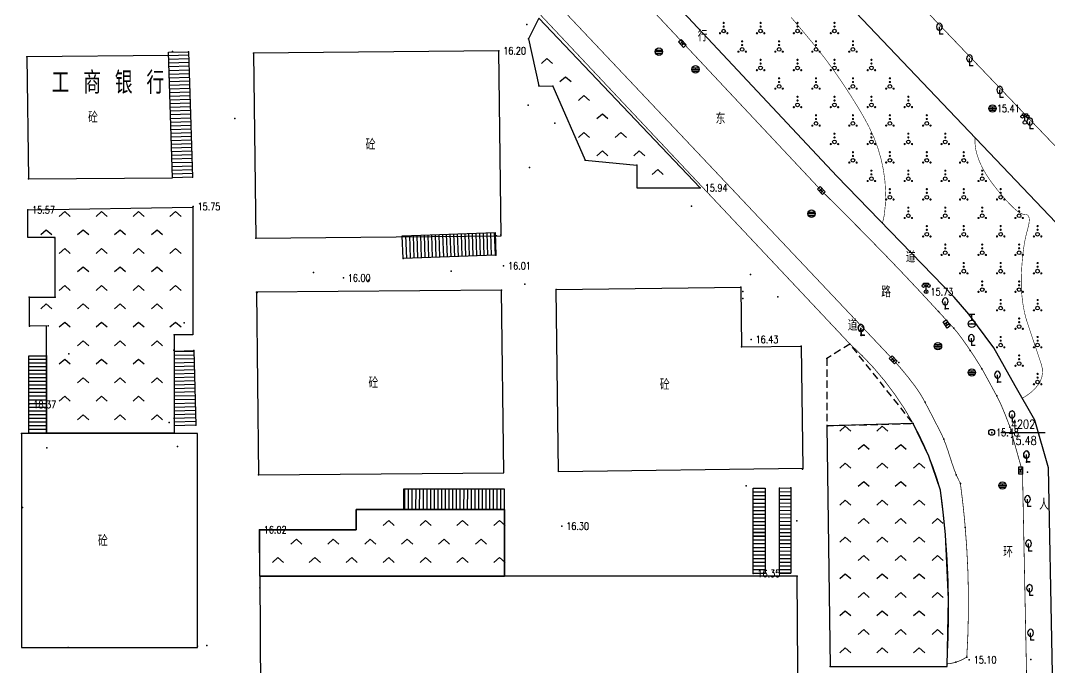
# Model space of a CAD drawing. Extents: x 940 to 2162, y 608 to 1562.
# Drawn here: x 1890.6 to 2029.9, y 1061.8 to 1149.4 of the extents above; entities that cross this region are included whole.
import ezdxf
from ezdxf.enums import TextEntityAlignment as Align

# ---------------------------------------------------------------- set-up
doc = ezdxf.new("R2010")
doc.units = 0
doc.header["$LTSCALE"] = 0.5
doc.header["$PDSIZE"] = 0.2
doc.linetypes.add('X5', pattern=[3, 2, -1])
doc.layers.get('0').update_dxf_attribs({"linetype": 'CONTINUOUS'})
doc.layers.add('ASSIST', color=7, linetype='CONTINUOUS', plot=False)
for name, color, linetype in [('COMPONENT', 4, 'CONTINUOUS'), ('DGX', 2, 'CONTINUOUS'), ('DLDW', 11, 'CONTINUOUS'), ('DLSS', 4, 'CONTINUOUS'), ('GCD', 1, 'CONTINUOUS'), ('GXYZ', 2, 'CONTINUOUS'), ('JMD', 6, 'CONTINUOUS'), ('KZD', 1, 'CONTINUOUS'), ('ZBTZ', 3, 'CONTINUOUS'), ('ZDH', 1, 'CONTINUOUS')]:
    doc.layers.add(name, color=color, linetype=linetype)
doc.styles.add('HZ', font='rs.shx', dxfattribs={"width": 0.8, "bigfont": 'hztxt.shx'})
doc.linetypes.add('1161', pattern='A,0,[149,AAA.SHX,S=0.15,R=0,X=0,Y=0],-1.6', length=1.6)

# ---------------------------------------------------------------- blocks, each defined once
blk = doc.blocks.new('gcbj0103')
for p, q in [((-1, 0), (1, 0)), ((-0.9009279699931145, 0.4339686542644392), (0.9009279699931145, 0.4339686542644392)), ((-0.8840719287007586, -0.4673508584386283), (0.8840719287007586, -0.4673508584386283))]:
    blk.add_line(p, q)
blk.add_circle((0, 0), 1)
blk = doc.blocks.new('gc041')
for p, q in [((-1, 0.5), (1, 0.5)), ((-1, -0.5), (-1, 0.5)), ((-0.3300000000000001, 0.5), (-0.3300000000000001, -0.5)), ((0.3300000000000001, 0.5), (0.3300000000000001, -0.5)), ((1, 0.5), (1, -0.5)), ((1, -0.5), (-1, -0.5))]:
    blk.add_line(p, q)
blk = doc.blocks.new('gc143')
for p, q in [((2.498001805406602e-16, 1), (9.593355060531668e-17, 2)), ((2.498001805406602e-16, 1), (2.498001805406602e-16, 0)), ((1, 0), (0, 0))]:
    blk.add_line(p, q)
for centre, start, end in [((0.2249999999999998, 2), 102.6803834918198, 257.3196165081802), ((-0.2249999999999998, 2), 282.6803834918198, 77.31961650818025)]:
    blk.add_arc(centre, 1.025, start, end)
blk = doc.blocks.new('gc133')
for p, q in [((-1, 0), (1, 0)), ((-0.8, 2.6), (0.8, 2.6)), ((0, 1), (0, 2.6))]:
    blk.add_line(p, q)
blk.add_circle((0, 0), 1)
blk = doc.blocks.new('gc097')
for p, q in [((-0.6999991656703307, 2.001080768634255), (-0.6999991656703307, 2.301080768634255)), ((-0.6999991656703307, 2.301080768634255), (0.6999991656703307, 2.298919231365744)), ((3.061515884555943e-17, 0.5), (3.061515884555943e-17, 2.3)), ((0.6999991656703307, 2.298919231365744), (0.6999991656703307, 1.998919231365745))]:
    blk.add_line(p, q)
for centre, radius in [((-0.6999991656703307, 1.601080768634255), 0.4), ((0, 0), 0.5), ((0.7265381501658085, 1.599800599500545), 0.4)]:
    blk.add_circle(centre, radius)
blk = doc.blocks.new('gc211')
for p, q in [((0, 0), (-1.5, -1.322875655532295)), ((1.5, -1.322875655532295), (0, 0))]:
    blk.add_line(p, q)
blk = doc.blocks.new('GC200')
at = {"linetype": 'Continuous', "const_width": 0.2, "flags": 128}
blk.add_lwpolyline([(-0.1, 0, 1), (0.1, 0, 1)], format="xyb", close=True, dxfattribs=at)
blk = doc.blocks.new('gc117')
blk.add_circle((0, 0), 0.8)
blk.add_point((0, 0))
blk = doc.blocks.new('gc160')
at = {"const_width": 0.3}
for points in [[(-0.15, 2.2, 1), (0.15, 2.2, 1)], [(-0.15, 1.2, 1), (0.15, 1.2, 1)], [(-1.15, -0.6, 1), (-0.85, -0.6, 1)], [(0.85, -0.6, 1), (1.15, -0.6, 1)]]:
    blk.add_lwpolyline(points, format="xyb", close=True, dxfattribs=at)
blk.add_circle((0, 0), 0.5)

msp = doc.modelspace()

# ---------------------------------------------------------------- linework, layer by layer
at = {"linetype": 'Continuous'}
for p, q in [((1936.09, 1080.455, 16.02), (1936.09, 1083.171, 16.02)), ((1936.09, 1083.171, 16.02), (1956.16479296322, 1083.171, 16.02)), ((1956.16479296322, 1083.171, 16.02), (1956.16479296322, 1074.183)), ((1923.015, 1074.183), (1922.97, 1080.455, 16.02)), ((1922.97, 1080.455, 16.02), (1936.09, 1080.455, 16.02)), ((1923.015, 1074.183), (1956.16479296322, 1074.183))]:
    msp.add_line(p, q, dxfattribs=at)
at = {"layer": 'ASSIST', "linetype": 'Continuous', "flags": 128}
for points in [[(1913.355, 1145.145), (1913.91, 1128.171), (1911.21930962725, 1128.083022319025), (1910.66430962725, 1145.057022319025)], [(1954.995, 1117.589), (1942.421, 1117.155), (1942.314680344134, 1120.235330306136), (1954.888680344134, 1120.669330306136)], [(1894.127, 1103.965), (1894.127, 1093.505293214591), (1891.771999999999, 1093.505293214591), (1891.771999999999, 1103.965)], [(1942.486340053701, 1083.196159276717), (1956.16479296322, 1083.171), (1956.169851197554, 1085.921032162273), (1942.491398288036, 1085.946191438991)], [(1989.801, 1074.546), (1989.801, 1086.068), (1991.428, 1086.068), (1991.428, 1074.546)], [(1993.362, 1074.568), (1993.362, 1086.068), (1994.914, 1086.111), (1994.914, 1074.568)]]:
    msp.add_lwpolyline(points, close=True, dxfattribs=at)
msp.add_lwpolyline([(1911.409, 1104.623463137061), (1914.074, 1104.701), (1914.368, 1094.596), (1911.409, 1094.509909351806)], dxfattribs=at)
at = {"layer": 'DGX', "linetype": 'Continuous', "const_width": 0.075}
for points in [[(1994.953207719341, 1149.800512092866), (1995.524292232305, 1149.121921672405), (1996.189221898379, 1148.32973197942), (1996.947996717563, 1147.42394301391), (1997.800616689855, 1146.404554775876), (1998.69608553173, 1145.306417583958), (1999.583406959659, 1144.164381756799), (2000.462580973643, 1142.978447294399), (2001.333607573681, 1141.748614196757), (2002.196486759773, 1140.474882463874), (2003.051218531919, 1139.15725209575), (2003.89780289012, 1137.795723092384), (2004.736239834376, 1136.390295453777), (2005.512945201522, 1134.955501121354), (2006.174334828396, 1133.505872036542), (2006.720408714998, 1132.041408199339), (2007.151166861328, 1130.562109609747), (2007.466609267386, 1129.067976267764), (2007.666735933172, 1127.559008173391), (2007.751546858685, 1126.035205326629), (2007.721042043926, 1124.496567727477), (2007.574295200769, 1123.062422940714), (2007.326872369495, 1121.927732942074)], [(2019.843893290875, 1133.549481516562), (2019.849499196762, 1133.428034381127), (2019.855974350957, 1132.673101209622), (2019.960177019286, 1131.894987597325), (2020.162107201748, 1131.093693544237), (2020.461764898343, 1130.269219050359), (2020.859150109072, 1129.421564115689), (2021.354262833934, 1128.550728740228), (2021.94710307293, 1127.656712923976), (2022.637670826058, 1126.739516666933), (2023.346560268577, 1125.870292142549), (2023.99436557574, 1125.120191524272), (2024.58108674755, 1124.489214812103), (2025.106723784004, 1123.977362006042), (2025.571276685105, 1123.584633106089), (2025.97474545085, 1123.311028112243), (2026.317130081241, 1123.156547024505), (2026.598430576278, 1123.121189842876), (2026.823185332942, 1123.108695105438), (2026.995932748217, 1123.022801350276), (2027.116672822103, 1122.86350857739), (2027.1854055546, 1122.630816786781), (2027.202130945707, 1122.324725978447), (2027.166848995425, 1121.94523615239), (2027.079559703753, 1121.492347308608), (2026.940263070692, 1120.966059447103), (2026.783068478269, 1120.379842546784), (2026.642085308511, 1119.747166586561), (2026.517313561418, 1119.068031566434), (2026.408753236991, 1118.342437486402), (2026.316404335228, 1117.570384346466), (2026.24026685613, 1116.751872146626), (2026.180340799698, 1115.886900886882), (2026.13662616593, 1114.975470567233), (2026.11879129907, 1114.053377064279), (2026.13650454336, 1113.156416254617), (2026.189765898799, 1112.284588138247), (2026.278575365388, 1111.437892715169), (2026.402932943126, 1110.616329985383), (2026.562838632015, 1109.81989994889), (2026.758292432053, 1109.048602605689), (2026.989294343241, 1108.30243795578), (2027.235390346933, 1107.576322837599), (2027.476126424484, 1106.865174089581), (2027.711502575894, 1106.168991711726), (2027.941518801164, 1105.487775704034), (2028.166175100293, 1104.821526066505), (2028.385471473281, 1104.17024279914), (2028.599407920128, 1103.533925901937), (2028.807984440834, 1102.912575374898), (2028.956529963682, 1102.307529124494), (2028.990373416955, 1101.720125057198), (2028.909514800651, 1101.150363173009), (2028.713954114771, 1100.598243471928), (2028.403691359316, 1100.063765953954), (2027.978726534285, 1099.546930619088), (2027.439059639678, 1099.04773746733), (2026.784690675495, 1098.566186498679), (2026.274282592934, 1098.24597772138)]]:
    msp.add_lwpolyline(points, dxfattribs=at)
at = {"layer": 'DLSS', "linetype": 'Continuous', "const_width": 0.1, "flags": 128}
for points in [[(2156.981, 1000.295), (1965.548, 1200.542)], [(1920.42, 1196.966), (2008.777, 1103.454)], [(1918.587577501553, 1195.234592750713), (2002.922, 1105.583)], [(1940.106, 1189.231), (1999.043, 1126.356)], [(2024.584, 1094.344), (2026.283, 1088.298), (2028.885, 958.174)]]:
    msp.add_lwpolyline(points, dxfattribs=at)
at = {"layer": 'DLSS', "linetype": 'Continuous', "flags": 128}
for points in [[(2024.584, 1094.344, 0.1, 0.1, 0.01279056003068414), (2023.498199638327, 1097.089139673262, 0.1, 0.1, 0.02301820426783066), (2022.787, 1098.568, 0.1, 0.1, 0.001384368851221599), (2021.024249005553, 1101.817388062409, 0.1, 0.1, 0.01088690252375745), (2020.79, 1102.225, 0.1, 0.09999999999999999, 0.005716276459698036), (2019.987531614155, 1103.519858456435, 0.09999999999999999, 0.1, 0.0060755926403768), (2019.204, 1104.72, 0.1, 0.1, 0.01197188926791279), (2017.861347394752, 1106.62282589441, 0.1, 0.1, 0.01970863787720145), (2016.974, 1107.725, 0.1, 0.1, 0.006159819613433812), (2016.943280407795, 1107.759356621158, 0.1, 0.1, 9.430956226409769e-05), (2014.909, 1109.978, 0.1, 0.09999999999999999, 0.006814197613444964), (2007.525265426564, 1117.810841759703, 0.09999999999999999, 0.1, 0.006092068736974899), (1999.043, 1126.356, 0.1, 0.1, 0)], [(2008.777, 1103.454, 0.1, 0.1, -0.02464116632044656), (2011.615822145433, 1100.03629302584, 0.1, 0.1, -0.03993113904072865), (2013.083, 1097.717, 0.1, 0.1, -0.004051946540645685), (2015.240495345741, 1093.533286806538, 0.1, 0.1, -0.02064722832689113), (2015.623, 1092.692, 0.1, 0.09999999999999999, -0.02258634498472908), (2016.426198406045, 1090.423367117784, 0.09999999999999999, 0.1, 0.02020210993549007), (2017.312, 1087.883, 0.1, 0.09999999999999999, 0.01844112300004212), (2017.431695844465, 1087.609687906901, 0.09999999999999999, 0.1, 0.005606906283024492), (2017.868, 1086.731, 0.1, 0.1, 0)], [(2017.868, 1086.731, 0.1, 0.1, -0.006272469131991728), (2018.236498295801, 1083.746152537919, 0.1, 0.1, -0.006272469131894292), (2018.53, 1080.753, 0.1, 0.09999999999999999, -0.01829197059465378), (2018.956137484811, 1071.995360897639, 0.09999999999999999, 0.1, -0.01829197059466653), (2018.741, 1063.23, 0.1, 0.1, 0)], [(2015.194, 1085.801, 0.1, 0.1, -0.006272469131991728), (2015.562498295801, 1082.816152537918, 0.1, 0.1, -0.006272469131894292), (2015.856, 1079.823, 0.1, 0.09999999999999999, -0.01829197059465378), (2016.282137484811, 1071.065360897639, 0.09999999999999999, 0.1, -0.01829197059466653), (2016.067, 1062.3, 0.1, 0.1, 0)]]:
    msp.add_lwpolyline(points, format="xyseb", dxfattribs=at)
at = {"layer": 'DLSS', "linetype": 'Continuous', "const_width": 0.1, "flags": 128}
for points in [[(2015.194, 1085.801, 0.02929685252450001), (2013.602336482631, 1090.425872659434, 0.02929685252449226), (2011.481, 1094.833, 0.04132945561308646), (2007.646551851545, 1100.562344074173, 0.0413294556130997), (2002.922, 1105.583)], [(2018.741, 1063.23, -0.03671608720483244), (2018.018956548839, 1062.821998587729, -0.03671608720477761), (2017.245, 1062.524, -0.02656342172134481), (2016.661954407986, 1062.380686193709, -0.02656342172109696), (2016.067, 1062.3)]]:
    msp.add_lwpolyline(points, format="xyb", dxfattribs=at)
at = {"layer": 'JMD', "linetype": 'Continuous'}
for p, q in [((1911.21930962725, 1128.083022319025), (1910.66430962725, 1145.057022319025)), ((1913.355, 1145.145), (1913.91, 1128.171)), ((1913.370786568371, 1144.662187006251), (1910.680096195621, 1144.574209325276)), ((1913.38712636933, 1144.162454066668), (1910.69643599658, 1144.074476385693)), ((1913.403466170288, 1143.662721127085), (1910.712775797538, 1143.574743446109)), ((1913.419805971246, 1143.162988187501), (1910.729115598496, 1143.075010506526)), ((1913.436145772205, 1142.663255247918), (1910.745455399455, 1142.575277566943)), ((1913.452485573163, 1142.163522308334), (1910.761795200413, 1142.075544627359)), ((1913.468825374122, 1141.663789368751), (1910.778135001372, 1141.575811687776)), ((1913.48516517508, 1141.164056429168), (1910.79447480233, 1141.076078748192)), ((1913.501504976039, 1140.664323489584), (1910.810814603289, 1140.576345808609)), ((1913.517844776997, 1140.164590550001), (1910.827154404247, 1140.076612869026)), ((1913.534184577956, 1139.664857610418), (1910.843494205206, 1139.576879929442)), ((1913.550524378914, 1139.165124670834), (1910.859834006164, 1139.077146989859)), ((1913.566864179872, 1138.665391731251), (1910.876173807123, 1138.577414050276)), ((1913.583203980831, 1138.165658791668), (1910.892513608081, 1138.077681110692)), ((1913.599543781789, 1137.665925852084), (1910.908853409039, 1137.577948171109)), ((1913.615883582748, 1137.166192912501), (1910.925193209998, 1137.078215231526)), ((1913.632223383706, 1136.666459972917), (1910.941533010956, 1136.578482291942)), ((1913.648563184665, 1136.166727033334), (1910.957872811915, 1136.078749352359)), ((1913.664902985623, 1135.666994093751), (1910.974212612873, 1135.579016412775)), ((1913.681242786582, 1135.167261154167), (1910.990552413832, 1135.079283473192)), ((1913.69758258754, 1134.667528214584), (1911.00689221479, 1134.579550533609)), ((1913.713922388499, 1134.167795275001), (1911.023232015749, 1134.079817594025)), ((1913.730262189457, 1133.668062335417), (1911.039571816707, 1133.580084654442)), ((1913.746601990415, 1133.168329395834), (1911.055911617666, 1133.080351714859)), ((1913.762941791374, 1132.66859645625), (1911.072251418624, 1132.580618775275)), ((1913.779281592332, 1132.168863516667), (1911.088591219582, 1132.080885835692)), ((1913.795621393291, 1131.669130577084), (1911.104931020541, 1131.581152896109)), ((1913.811961194249, 1131.1693976375), (1911.121270821499, 1131.081419956525)), ((1913.828300995208, 1130.669664697917), (1911.137610622458, 1130.581687016942)), ((1913.844640796166, 1130.169931758334), (1911.153950423416, 1130.081954077358)), ((1913.860980597125, 1129.67019881875), (1911.170290224375, 1129.582221137775)), ((1913.877320398083, 1129.170465879167), (1911.186630025333, 1129.082488198192)), ((1913.893660199042, 1128.670732939583), (1911.202969826292, 1128.582755258608)), ((1913.91, 1128.171), (1911.21930962725, 1128.083022319025)), ((1942.314680344134, 1120.235330306136), (1954.888680344134, 1120.669330306136)), ((1942.421, 1117.155), (1942.314680344134, 1120.235330306136)), ((1942.920702433028, 1117.172247562902), (1942.814382777162, 1120.252577869039)), ((1943.420404866056, 1117.189495125805), (1943.31408521019, 1120.269825431941)), ((1943.920107299084, 1117.206742688707), (1943.813787643218, 1120.287072994843)), ((1944.419809732111, 1117.223990251609), (1944.313490076245, 1120.304320557746)), ((1944.919512165139, 1117.241237814512), (1944.813192509273, 1120.321568120648)), ((1945.419214598167, 1117.258485377414), (1945.312894942301, 1120.33881568355)), ((1945.918917031195, 1117.275732940316), (1945.812597375329, 1120.356063246453)), ((1946.418619464223, 1117.292980503219), (1946.312299808357, 1120.373310809355)), ((1946.918321897251, 1117.310228066121), (1946.812002241385, 1120.390558372257)), ((1947.418024330278, 1117.327475629023), (1947.311704674412, 1120.40780593516)), ((1947.917726763306, 1117.344723191926), (1947.81140710744, 1120.425053498062)), ((1948.417429196334, 1117.361970754828), (1948.311109540468, 1120.442301060964)), ((1948.917131629362, 1117.37921831773), (1948.810811973496, 1120.459548623867)), ((1949.41683406239, 1117.396465880633), (1949.310514406524, 1120.476796186769)), ((1949.916536495417, 1117.413713443535), (1949.810216839551, 1120.494043749671)), ((1950.416238928445, 1117.430961006437), (1950.309919272579, 1120.511291312574)), ((1950.915941361473, 1117.44820856934), (1950.809621705607, 1120.528538875476)), ((1951.415643794501, 1117.465456132242), (1951.309324138635, 1120.545786438378)), ((1951.915346227529, 1117.482703695144), (1951.809026571663, 1120.563034001281)), ((1952.415048660557, 1117.499951258047), (1952.308729004691, 1120.580281564183)), ((1952.914751093584, 1117.517198820949), (1952.808431437718, 1120.597529127085)), ((1953.414453526612, 1117.534446383851), (1953.308133870746, 1120.614776689988)), ((1953.91415595964, 1117.551693946754), (1953.807836303774, 1120.63202425289)), ((1954.413858392668, 1117.568941509656), (1954.307538736802, 1120.649271815792)), ((1954.913560825696, 1117.586189072558), (1954.80724116983, 1120.666519378695)), ((1954.995, 1117.589), (1942.421, 1117.155)), ((1914.074, 1104.701), (1914.368, 1094.596)), ((1891.771999999999, 1093.505293214591), (1891.771999999999, 1103.965)), ((1894.127, 1103.505293214591), (1891.771999999999, 1103.505293214591)), ((1894.127, 1103.965), (1894.127, 1093.505293214591)), ((1914.077177986286, 1104.591770233271), (1911.409, 1104.514140908385)), ((1914.091719086972, 1104.091981721607), (1911.409, 1104.013929330556)), ((1914.106260187657, 1103.592193209944), (1911.409, 1103.513717752727)), ((1894.127, 1103.005293214591), (1891.771999999999, 1103.005293214591)), ((1894.127, 1102.505293214591), (1891.771999999999, 1102.505293214591)), ((1894.127, 1102.005293214591), (1891.771999999999, 1102.005293214591)), ((1914.120801288343, 1103.09240469828), (1911.409, 1103.013506174898)), ((1914.135342389029, 1102.592616186617), (1911.409, 1102.513294597069)), ((1914.149883489715, 1102.092827674953), (1911.409, 1102.01308301924)), ((1894.127, 1101.505293214591), (1891.771999999999, 1101.505293214591)), ((1894.127, 1101.005293214591), (1891.771999999999, 1101.005293214591)), ((1894.127, 1100.505293214591), (1891.771999999999, 1100.505293214591)), ((1914.1644245904, 1101.593039163289), (1911.409, 1101.512871441411)), ((1914.178965691086, 1101.093250651626), (1911.409, 1101.012659863583)), ((1914.193506791772, 1100.593462139962), (1911.409, 1100.512448285754)), ((1894.127, 1100.005293214591), (1891.771999999999, 1100.005293214591)), ((1894.127, 1099.505293214591), (1891.771999999999, 1099.505293214591)), ((1914.208047892457, 1100.093673628299), (1911.409, 1100.012236707925)), ((1914.222588993143, 1099.593885116635), (1911.409, 1099.512025130096)), ((1914.237130093829, 1099.094096604972), (1911.409, 1099.011813552267)), ((1894.127, 1099.005293214591), (1891.771999999999, 1099.005293214591)), ((1894.127, 1098.505293214591), (1891.771999999999, 1098.505293214591)), ((1894.127, 1098.005293214591), (1891.771999999999, 1098.005293214591)), ((1914.251671194514, 1098.594308093308), (1911.409, 1098.511601974438)), ((1914.2662122952, 1098.094519581645), (1911.409, 1098.011390396609)), ((1894.127, 1097.505293214591), (1891.771999999999, 1097.505293214591)), ((1894.127, 1097.005293214591), (1891.771999999999, 1097.005293214591)), ((1894.127, 1096.505293214591), (1891.771999999999, 1096.505293214591)), ((1914.280753395886, 1097.594731069981), (1911.409, 1097.51117881878)), ((1914.295294496571, 1097.094942558318), (1911.409, 1097.010967240951)), ((1914.309835597257, 1096.595154046654), (1911.409, 1096.510755663122)), ((1894.127, 1096.005293214591), (1891.771999999999, 1096.005293214591)), ((1894.127, 1095.505293214591), (1891.771999999999, 1095.505293214591)), ((1894.127, 1095.005293214591), (1891.771999999999, 1095.005293214591)), ((1914.338917798628, 1095.595577023327), (1911.348449201517, 1095.508570811793)), ((1914.324376697943, 1096.095365534991), (1911.409, 1096.010544085293)), ((1914.353458899314, 1095.095788511664), (1911.409, 1095.010120929635)), ((1894.127, 1094.505293214591), (1891.771999999999, 1094.505293214591)), ((1894.127, 1094.005293214591), (1891.771999999999, 1094.005293214591)), ((1894.127, 1093.505293214591), (1891.771999999999, 1093.505293214591)), ((1914.368, 1094.596), (1911.377531402889, 1094.508993788466)), ((1956.169851197554, 1085.921032162273), (1942.491398288036, 1085.946191438991)), ((1942.664815799482, 1083.195830999776), (1942.669874033816, 1085.94586316205)), ((1943.164814953694, 1083.194911333118), (1943.169873188029, 1085.944943495391)), ((1943.664814107907, 1083.193991666459), (1943.669872342241, 1085.944023828733)), ((1944.164813262119, 1083.193071999801), (1944.169871496454, 1085.943104162075)), ((1944.664812416332, 1083.192152333143), (1944.669870650666, 1085.942184495416)), ((1945.164811570544, 1083.191232666484), (1945.169869804879, 1085.941264828758)), ((1945.664810724757, 1083.190312999826), (1945.669868959091, 1085.940345162099)), ((1946.164809878969, 1083.189393333168), (1946.169868113304, 1085.939425495441)), ((1946.664809033182, 1083.188473666509), (1946.669867267516, 1085.938505828783)), ((1947.164808187394, 1083.187553999851), (1947.169866421729, 1085.937586162124)), ((1947.664807341607, 1083.186634333192), (1947.669865575941, 1085.936666495466)), ((1948.164806495819, 1083.185714666534), (1948.169864730154, 1085.935746828807)), ((1948.664805650032, 1083.184794999876), (1948.669863884366, 1085.934827162149)), ((1949.164804804244, 1083.183875333217), (1949.169863038579, 1085.933907495491)), ((1949.664803958457, 1083.182955666559), (1949.669862192791, 1085.932987828832)), ((1950.164803112669, 1083.1820359999), (1950.169861347004, 1085.932068162174)), ((1950.664802266882, 1083.181116333242), (1950.669860501216, 1085.931148495516)), ((1951.164801421095, 1083.180196666583), (1951.169859655429, 1085.930228828857)), ((1951.664800575307, 1083.179276999925), (1951.669858809641, 1085.929309162199)), ((1952.164799729519, 1083.178357333267), (1952.169857963854, 1085.92838949554)), ((1952.664798883732, 1083.177437666608), (1952.669857118067, 1085.927469828882)), ((1953.164798037945, 1083.17651799995), (1953.169856272279, 1085.926550162224)), ((1953.664797192157, 1083.175598333292), (1953.669855426491, 1085.925630495565)), ((1954.16479634637, 1083.174678666633), (1954.169854580704, 1085.924710828907)), ((1954.664795500582, 1083.173758999975), (1954.669853734917, 1085.923791162248)), ((1955.164794654795, 1083.172839333316), (1955.169852889129, 1085.92287149559)), ((1955.664793809007, 1083.171919666658), (1955.669852043342, 1085.921951828931)), ((1956.16479296322, 1083.171), (1956.169851197554, 1085.921032162273)), ((1989.801, 1074.546), (1989.801, 1086.068)), ((1989.801, 1086.068), (1991.428, 1086.068)), ((1989.801, 1085.568), (1991.428, 1085.568)), ((1991.428, 1086.068), (1991.428, 1074.546)), ((1993.362, 1086.068), (1994.914, 1086.111)), ((1993.362, 1074.568), (1993.362, 1086.068)), ((1993.362, 1085.568), (1994.914, 1085.609130434783)), ((1993.362, 1085.068), (1994.914, 1085.107260869565)), ((1994.914, 1086.111), (1994.914, 1074.568)), ((1989.801, 1085.068), (1991.428, 1085.068)), ((1989.801, 1084.568), (1991.428, 1084.568)), ((1989.801, 1084.068), (1991.428, 1084.068)), ((1993.362, 1084.568), (1994.914, 1084.605391304348)), ((1993.362, 1084.068), (1994.914, 1084.10352173913)), ((1942.486340053701, 1083.196159276717), (1956.16479296322, 1083.171)), ((1989.801, 1083.568), (1991.428, 1083.568)), ((1989.801, 1083.068), (1991.428, 1083.068)), ((1989.801, 1082.568), (1991.428, 1082.568)), ((1993.362, 1083.568), (1994.914, 1083.601652173913)), ((1993.362, 1083.068), (1994.914, 1083.099782608696)), ((1993.362, 1082.568), (1994.914, 1082.597913043478)), ((1989.801, 1082.068), (1991.428, 1082.068)), ((1989.801, 1081.568), (1991.428, 1081.568)), ((1989.801, 1081.068), (1991.428, 1081.068)), ((1993.362, 1082.068), (1994.914, 1082.096043478261)), ((1993.362, 1081.568), (1994.914, 1081.594173913044)), ((1993.362, 1081.068), (1994.914, 1081.092304347826)), ((1989.801, 1080.568), (1991.428, 1080.568)), ((1989.801, 1080.120595568717), (1991.428, 1080.120595568717)), ((1989.801, 1080.068), (1991.428, 1080.068)), ((1989.801, 1079.620595568717), (1991.428, 1079.620595568717)), ((1989.801, 1079.568), (1991.428, 1079.568)), ((1993.362, 1080.568), (1994.914, 1080.590434782609)), ((1993.362, 1080.068), (1994.914, 1080.088565217391)), ((1993.362, 1079.568), (1994.914, 1079.586695652174)), ((1989.801, 1079.068), (1991.428, 1079.068)), ((1989.801, 1078.568), (1991.428, 1078.568)), ((1993.362, 1079.068), (1994.914, 1079.084826086957)), ((1993.362, 1078.568), (1994.914, 1078.582956521739)), ((1989.801, 1078.068), (1991.428, 1078.068)), ((1989.801, 1077.568), (1991.428, 1077.568)), ((1989.801, 1077.068), (1991.428, 1077.068)), ((1993.362, 1078.068), (1994.914, 1078.081086956522)), ((1993.362, 1077.568), (1994.914, 1077.579217391304)), ((1993.362, 1077.068), (1994.914, 1077.077347826087)), ((1989.801, 1076.568), (1991.428, 1076.568)), ((1989.801, 1076.068), (1991.428, 1076.068)), ((1989.801, 1075.568), (1991.428, 1075.568)), ((1993.362, 1076.568), (1994.914, 1076.57547826087)), ((1993.362, 1076.068), (1994.914, 1076.073608695652)), ((1993.362, 1075.568), (1994.914, 1075.571739130435)), ((1989.801, 1075.068), (1991.428, 1075.068)), ((1989.801, 1074.568), (1991.428, 1074.568)), ((1993.362, 1075.068), (1994.914, 1075.069869565217)), ((1993.362, 1074.568), (1994.914, 1074.568))]:
    msp.add_line(p, q, dxfattribs=at)
at = {"layer": 'JMD', "linetype": 'Continuous', "flags": 128}
for points in [[(1955.379, 1145.261), (1922.154, 1144.952), (1922.481, 1119.93), (1955.706, 1120.239)], [(1963.138, 1112.978), (1988.139, 1113.281), (1988.24, 1105.194), (1996.332, 1105.276), (1996.538, 1088.717), (1963.444937260276, 1088.305310228614)], [(1955.766, 1112.868), (1922.569, 1112.581), (1922.847, 1087.868), (1956.044, 1088.155)], [(1890.776, 1093.468), (1890.776, 1064.5), (1914.605, 1064.5), (1914.605, 1093.468)], [(1995.778, 1074.183), (1923.015, 1074.183), (1923.217, 1042.809), (1995.98, 1042.809)]]:
    msp.add_lwpolyline(points, close=True, dxfattribs=at)
msp.add_lwpolyline([(1910.678514740778, 1144.622576198259), (1891.484, 1144.467), (1891.723, 1127.925), (1911.21930962725, 1128.083022319025)], dxfattribs=at)
at = {"layer": 'JMD', "linetype": 'X5', "flags": 128}
for points in [[(1999.795, 1103.633), (1999.795, 1094.528), (2011.481000000004, 1094.832999999993), (2002.922, 1105.583)], [(2002.922000000001, 1105.582999999999), (1999.795, 1103.633)]]:
    msp.add_lwpolyline(points, dxfattribs=at)
at = {"layer": 'KZD', "linetype": 'Continuous'}
msp.add_line((2023.362, 1093.63), (2029.362, 1093.63), dxfattribs=at)
at = {"layer": 'ZBTZ', "linetype": '1161', "flags": 128}
msp.add_lwpolyline([(2121.820964677022, 1026.507042068237), (2151.194, 995.6749999999994), (2151.424, 993.355), (2151.527, 990.431), (2151.527, 989.0090469635668), (2151.379750842037, 988.3413548596345), (2150.996, 986.9279999999997), (2150.016, 985.07), (2148.287412732866, 982.5001791323903), (2146.192, 980.091), (2145.702488795066, 979.7837489287822), (2096.33106520614, 944.9104983440193), (2043.544859261997, 908.4026402897794), (1945.967512607247, 839.9410683879141), (1866.413749426999, 784.9357772021062), (1843.996120999057, 770.5060333594706), (1793.748558274901, 739.6129630265639), (1787.353782217039, 736.3588661144893), (1781.602806741337, 733.1612944487213), (1764.837769513266, 723.9525860621895), (1752.604044383595, 717.5504001412705), (1721.548, 702.099), (1717.345283498507, 700.4418386935963), (1716.798, 703.248), (1715.254080597464, 709.1353878420119), (1713.327080597464, 719.2923878420119), (1713.392, 719.887), (1741.41686036584, 727.6095984977351), (1760.938106755467, 734.8856768715325), (1799.048326067727, 751.9409032551312), (1804.235426332066, 754.5047211432584), (1825.475386405991, 766.5310419744354), (1841.906310202666, 776.7972490200605), (1864.563007103096, 793.1531305027247), (1992.849817345474, 882.755644777497), (2000.005237524861, 888.7968044414912), (2003.78, 892.557), (2012.650636067094, 902.6576162332985), (2015.541, 906.3389999999998), (2020.910487447439, 915.0042676554322), (2025.381, 925.0239999999999), (2030.022, 940.676), (2031.479527607653, 947.6974011208767), (2032.666, 959.1230000000002), (2038.74, 959.046), (2038.789, 969.113), (2032.715, 969.19), (2030.804134716189, 1037.782152263893), (2029.783641470122, 1088.816227264347), (2027.963405213136, 1095.293654227112), (2025.311629621963, 1099.928545315368), (2022.407825244602, 1105.058369758207), (2019.025, 1109.612), (2017.022468497008, 1111.916579169241), (2001.137109540972, 1128.318950839225), (1942.65, 1190.714), (1941.547081986284, 1191.886487768209), (1941.018681188712, 1193.099897161557), (1940.906889849074, 1193.976002840526), (1940.931066743257, 1194.875847301703), (1941.083405484957, 1195.878039443805), (1941.439357195853, 1197.019890879149), (1942.053469687921, 1198.131207112287), (1942.559543114733, 1198.768007951737), (1943.296119980783, 1199.492432133278), (1944.460541094016, 1200.393309181644), (1945.458875928253, 1200.713235948847), (1947.057421558159, 1201.057113782352), (1949.302610842075, 1201.034071017458), (1953.928122330667, 1200.939966378256), (1955.831, 1200.742), (2121.116999181666, 1027.245974682069)], close=True, dxfattribs=at)
at = {"layer": 'ZBTZ', "linetype": 'Continuous', "flags": 128}
for points, elevation in [([(1960.8, 1149.673), (1959.405, 1146.878), (1960.803, 1140.528), (1962.683, 1140.46), (1967.074, 1130.471), (1974.061, 1129.797), (1974.061, 1126.706), (1982.659, 1126.706), (1960.8, 1149.673)], 15.918), ([(2011.481, 1094.833), (1999.795, 1094.528), (2000.258, 1061.951), (2016.067, 1061.951), (2016.282137484811, 1071.065360897639), (2015.856, 1079.823), (2015.562498295801, 1082.816152537918), (2015.194, 1085.801), (2013.602336482631, 1090.425872659434), (2011.481, 1094.833)], 15.39), ([(1922.97, 1080.455), (1922.97, 1074.183), (1956.16479296322, 1074.183), (1956.16479296322, 1083.171), (1936.09, 1083.171), (1936.09, 1080.455), (1922.970089762698, 1080.442489074657)], 16.02)]:
    msp.add_lwpolyline(points, close=True, dxfattribs=dict(at, elevation=elevation))
msp.add_lwpolyline([(1891.606, 1123.727), (1913.974, 1124.125), (1913.974, 1106.835), (1911.409, 1106.835), (1911.409, 1093.50529321459), (1894.127, 1093.505293214591), (1894.127, 1103.965), (1894.127, 1108.056), (1891.824, 1108.009), (1891.824, 1111.906), (1895.324, 1111.916), (1895.324, 1120.008), (1891.606, 1120.008), (1891.606, 1123.727)], close=True, dxfattribs=at)
at = {"layer": 'ZDH', "linetype": 'Continuous'}
for p in [(1959.193, 1148.817, 15.853), (1959.405, 1146.878, 16.096), (1911.201, 1145.185, 16.346), (1911.201, 1145.185, 16.346), (1911.201, 1145.185, 16.346), (1913.355, 1145.145, 16.386), (1913.355, 1145.145, 16.386), (1913.355, 1145.145, 16.386), (1955.379, 1145.261, 16.203), (1977.057, 1145.177, 15.906), (1977.059, 1145.15, 15.897), (1977.059, 1145.15, 15.897), (1977.059, 1145.15, 15.897), (1980.235, 1146.264, 16.427), (1980.235, 1146.264, 16.427), (1980.235, 1146.264, 16.427), (1891.484, 1144.467, 15.625), (1891.484, 1144.467, 15.625), (1891.484, 1144.467, 15.625), (1922.154, 1144.952, 16.068), (1922.154, 1144.952, 16.068), (1922.154, 1144.952, 16.068), (1982.011, 1142.755, 16.459), (1982.011, 1142.755, 16.459), (1982.011, 1142.755, 16.459), (1960.803, 1140.528, 16.386), (1962.683, 1140.46, 15.999), (1959.338, 1137.923, 16.101), (2022.217, 1137.454, 15.408), (2022.217, 1137.454, 15.408), (2022.24, 1137.413, 15.411), (2022.24, 1137.413, 15.411), (1919.638, 1136.111, 15.74), (1919.638, 1136.111, 15.74), (1919.638, 1136.111, 15.74), (1962.95, 1135.454, 16.433), (1967.074, 1130.471, 16.03), (1974.061, 1129.797, 16.04), (1959.53, 1129.481, 16.637), (1891.723, 1127.925, 15.579), (1891.723, 1127.925, 15.579), (1891.723, 1127.925, 15.579), (1913.909, 1128.177, 15.761), (1913.909, 1128.177, 15.761), (1913.909, 1128.177, 15.761), (1913.91, 1128.171, 15.783), (1913.91, 1128.171, 15.783), (1913.91, 1128.171, 15.783), (1982.659, 1126.706, 15.94), (1999.043, 1126.356, 16.378), (1999.043, 1126.356, 16.378), (1999.043, 1126.356, 16.378), (1913.974, 1124.125, 15.717), (1913.974, 1124.125, 15.717), (1913.974, 1124.125, 15.717), (1913.999, 1124.185, 15.745), (1913.999, 1124.185, 15.745), (1913.999, 1124.185, 15.745), (1981.49, 1124.252, 16.018), (1891.606, 1123.727, 15.573), (1891.606, 1123.727, 15.573), (1891.606, 1123.727, 15.573), (1997.713, 1123.228, 15.82), (1997.713, 1123.228, 15.82), (1997.713, 1123.228, 15.82), (1895.161, 1120.008, 15.558), (1895.161, 1120.008, 15.558), (1895.161, 1120.008, 15.558), (1922.481, 1119.93, 15.992), (1922.481, 1119.93, 15.992), (1922.481, 1119.93, 15.992), (1955.068, 1120.245, 21.899), (1955.649, 1120.352, 15.882), (1942.421, 1117.155, 16.022), (1954.995, 1117.589, 21.879), (1956.03, 1116.162, 16.006), (1930.286, 1115.28, 15.991), (1934.338, 1114.521, 16.001), (1948.92, 1115.453, 15.987), (1989.444, 1114.974, 15.969), (1937.723, 1114.224, 16.007), (1958.924, 1113.688, 16.005), (1963.138, 1112.978, 16), (1988.139, 1113.281, 16.001), (1891.799, 1111.906, 15.542), (1891.799, 1111.906, 15.542), (1891.799, 1111.906, 15.542), (1895.324, 1111.916, 15.532), (1895.324, 1111.916, 15.532), (1895.324, 1111.916, 15.532), (1922.569, 1112.581, 16.011), (1922.569, 1112.581, 16.011), (1922.569, 1112.581, 16.011), (1922.686, 1112.537, 16.009), (1955.766, 1112.868, 16), (1988.417, 1112.684, 16), (1988.419, 1111.739, 15.994), (1993.166, 1111.975, 15.928), (2013.227, 1112.652, 15.734), (2013.227, 1112.652, 15.734), (2013.227, 1112.652, 15.734), (2015.823, 1110.353, 15.799), (2015.823, 1110.353, 15.799), (2015.823, 1110.353, 15.799), (2014.909, 1109.978, 15.581), (2014.909, 1109.978, 15.581), (2014.909, 1109.978, 15.581), (1891.824, 1108.009, 15.522), (1891.824, 1108.009, 15.522), (1891.824, 1108.009, 15.522), (1894.37, 1108.056, 15.576), (1894.37, 1108.056, 15.576), (1894.37, 1108.056, 15.576), (1912.768, 1108.459, 15.749), (1912.768, 1108.459, 15.749), (1912.768, 1108.459, 15.749), (2016.014, 1108.306, 15.576), (2016.014, 1108.306, 15.576), (2016.014, 1108.306, 15.576), (2016.974, 1107.725, 15.561), (2016.974, 1107.725, 15.561), (2016.974, 1107.725, 15.561), (2019.425, 1108.312, 15.642), (2019.425, 1108.312, 15.642), (2019.425, 1108.312, 15.642), (1911.409, 1106.835, 15.752), (1911.409, 1106.835, 15.752), (1911.409, 1106.835, 15.752), (1989.544, 1106.212, 16.433), (2004.398, 1106.765, 15.949), (2004.398, 1106.765, 15.949), (2004.398, 1106.765, 15.949), (2004.432, 1106.737, 15.958), (2004.432, 1106.737, 15.958), (2004.432, 1106.737, 15.958), (1911.375, 1104.747, 15.76), (1911.375, 1104.747, 15.76), (1911.375, 1104.747, 15.76), (1914.074, 1104.701, 15.781), (1914.074, 1104.701, 15.781), (1914.074, 1104.701, 15.781), (1988.24, 1105.194, 16.802), (1996.332, 1105.276, 15.889), (2002.922, 1105.583, 15.848), (2002.922, 1105.583, 15.848), (2002.922, 1105.583, 15.848), (2014.835, 1105.29, 15.63), (2014.835, 1105.29, 15.63), (2014.835, 1105.29, 15.63), (2019.204, 1104.72, 15.866), (2019.204, 1104.72, 15.866), (2019.204, 1104.72, 15.866), (1894.127, 1103.965, 15.57), (1894.127, 1103.965, 15.57), (1894.127, 1103.965, 15.57), (1897.172, 1104.276, 15.537), (1897.172, 1104.276, 15.537), (1897.172, 1104.276, 15.537), (1999.795, 1103.633, 17.526), (1999.795, 1103.633, 17.526), (1999.795, 1103.633, 17.526), (2008.777, 1103.454, 15.607), (2008.777, 1103.454, 15.607), (2008.777, 1103.454, 15.607), (2009.523, 1103.062, 15.605), (2009.523, 1103.062, 15.605), (2009.523, 1103.062, 15.605), (2020.79, 1102.225, 15.473), (2020.79, 1102.225, 15.473), (2020.79, 1102.225, 15.473), (2019.424, 1101.737, 15.979), (2019.424, 1101.737, 15.979), (2019.424, 1101.737, 15.979), (2022.899, 1100.423, 15.627), (2022.899, 1100.423, 15.627), (2022.899, 1100.423, 15.627), (2013.083, 1097.717, 15.54), (2013.083, 1097.717, 15.54), (2013.083, 1097.717, 15.54), (2022.787, 1098.568, 15.446), (2022.787, 1098.568, 15.446), (2022.787, 1098.568, 15.446), (1891.772, 1097.386, 18.373), (1891.772, 1097.386, 18.373), (1891.772, 1097.386, 18.373), (1910.739, 1094.981, 19.914), (1910.739, 1094.981, 19.914), (1910.739, 1094.981, 19.914), (1890.776, 1093.468, 15.511), (1914.368, 1094.596, 15.824), (1914.368, 1094.596, 15.824), (1914.368, 1094.596, 15.824), (1999.93, 1094.528, 15.744), (1999.93, 1094.528, 15.744), (1999.93, 1094.528, 15.744), (2011.481, 1094.833, 15.671), (2011.481, 1094.833, 15.671), (2011.481, 1094.833, 15.671), (2022.109, 1093.627, 15.514), (2022.109, 1093.627, 15.514), (2022.109, 1093.627, 15.514), (2022.112, 1093.63, 15.48), (2022.112, 1093.63, 15.48), (2022.112, 1093.63, 15.48), (2022.112, 1093.63, 15.48), (2022.112, 1093.63, 15.48), (2022.112, 1093.63, 15.48), (2022.136, 1093.558, 15.469), (2024.584, 1094.344, 15.421), (2024.584, 1094.344, 15.421), (2024.584, 1094.344, 15.421), (2015.623, 1092.692, 15.46), (2015.623, 1092.692, 15.46), (2015.623, 1092.692, 15.46), (1894.203, 1091.515, 19.81), (1894.203, 1091.515, 19.81), (1894.203, 1091.515, 19.81), (1911.889, 1091.727, 19.784), (1911.889, 1091.727, 19.784), (1911.889, 1091.727, 19.784), (2026.804, 1089.599, 15.509), (2026.804, 1089.599, 15.509), (2026.804, 1089.599, 15.509), (2026.829, 1089.639, 15.545), (2026.829, 1089.639, 15.545), (2026.829, 1089.639, 15.545), (1996.519, 1088.638, 15.877), (1996.519, 1088.638, 15.877), (1996.519, 1088.638, 15.877), (1996.538, 1088.717, 15.731), (2026.033, 1088.463, 15.364), (2026.033, 1088.463, 15.364), (2026.033, 1088.463, 15.364), (2026.966, 1088.244, 15.471), (2026.966, 1088.244, 15.471), (2026.966, 1088.244, 15.471), (1922.847, 1087.868, 16.01), (1922.847, 1087.868, 16.01), (1922.847, 1087.868, 16.01), (2017.312, 1087.883, 15.401), (2017.312, 1087.883, 15.401), (2017.312, 1087.883, 15.401), (2017.868, 1086.731, 15.39), (2017.868, 1086.731, 15.39), (2017.868, 1086.731, 15.39), (1988.865, 1086.373, 15.85), (1993.362, 1086.068, 16.015), (1994.914, 1086.111, 16.015), (2023.564, 1086.439, 15.41), (2023.564, 1086.439, 15.41), (2023.564, 1086.439, 15.41), (1890.905, 1083.47, 15.498), (1963.912, 1080.947, 16.303), (1995.721, 1081.655, 15.742), (1995.721, 1081.655, 15.742), (1995.721, 1081.655, 15.742), (1922.97, 1080.455, 16.02), (1922.97, 1080.455, 16.02), (1922.97, 1080.455, 16.02), (2018.53, 1080.753, 15.31), (2018.53, 1080.753, 15.31), (2018.53, 1080.753, 15.31), (1989.801, 1074.546, 16.347), (1991.428, 1074.56, 16.252), (1995.778, 1074.183, 15.728), (1923.015, 1072.597, 15.838), (1923.015, 1072.597, 15.838), (1923.015, 1072.597, 15.838), (1897.065, 1064.5, 15.63), (1914.605, 1064.696, 15.784), (1915.859, 1064.79, 15.767), (1915.859, 1064.79, 15.767), (1915.859, 1064.79, 15.767), (2018.741, 1063.23, 15.118), (2018.741, 1063.23, 15.118), (2018.741, 1063.23, 15.118), (2019.074, 1062.86, 15.103), (2019.074, 1062.86, 15.103), (2019.074, 1062.86, 15.103), (2027.429, 1062.901, 15.141), (2027.429, 1062.901, 15.141), (2027.429, 1062.901, 15.141), (2000.258, 1061.951, 15.617), (2016.067, 1062.3, 15.162), (2016.067, 1062.3, 15.162), (2016.067, 1062.3, 15.162), (2017.245, 1062.524, 15.132), (2017.245, 1062.524, 15.132), (2017.245, 1062.524, 15.132)]:
    msp.add_point(p, dxfattribs=at)

# ---------------------------------------------------------------- block references
at = {"layer": 'COMPONENT', "linetype": 'Continuous', "xscale": 0.5, "yscale": 0.5}
for p in [(1977.059, 1145.15, 15.427), (1982.011, 1142.755, 15.427), (2022.217, 1137.454, 15.408), (1997.713, 1123.228, 15.427), (2014.835, 1105.29, 15.427), (2019.424, 1101.737, 15.427), (2023.564, 1086.439, 15.427)]:
    msp.add_blockref('gcbj0103', p, dxfattribs=at)
at = {"layer": 'DLDW', "linetype": 'Continuous', "xscale": 0.5, "yscale": 0.5}
for p in [(2026.612, 1135.566, 16.092), (2013.227, 1112.652, 15.734)]:
    msp.add_blockref('gc097', p, dxfattribs=at)
at = {"layer": 'GCD', "linetype": 'Continuous'}
ref = msp.add_blockref('GC200', (1955.379, 1145.261, 16.203), dxfattribs=dict(at, xscale=0.5, yscale=0.5, zscale=0.5))
ref.add_attrib('height', '16.20', dxfattribs={"linetype": 'Continuous', "height": 1, "style": 'HZ', "width": 0.8}).set_placement((1955.979, 1145.261, 16.203), align=Align.MIDDLE_LEFT)
ref = msp.add_blockref('GC200', (2022.217, 1137.454, 15.408), dxfattribs=dict(at, xscale=0.5, yscale=0.5, zscale=0.5))
ref.add_attrib('height', '15.41', dxfattribs={"linetype": 'Continuous', "height": 1, "style": 'HZ', "width": 0.8}).set_placement((2022.817, 1137.454, 15.408), align=Align.MIDDLE_LEFT)
ref = msp.add_blockref('GC200', (1982.659, 1126.706, 15.94), dxfattribs=dict(at, xscale=0.5, yscale=0.5, zscale=0.5))
ref.add_attrib('height', '15.94', dxfattribs={"linetype": 'Continuous', "height": 1, "style": 'HZ', "width": 0.8}).set_placement((1983.259, 1126.706, 15.94), align=Align.MIDDLE_LEFT)
ref = msp.add_blockref('GC200', (1891.606, 1123.727, 15.573), dxfattribs=dict(at, xscale=0.5, yscale=0.5, zscale=0.5))
ref.add_attrib('height', '15.57', dxfattribs={"linetype": 'Continuous', "height": 1, "style": 'HZ', "width": 0.8}).set_placement((1892.206, 1123.727, 15.573), align=Align.MIDDLE_LEFT)
ref = msp.add_blockref('GC200', (1913.999, 1124.185, 15.745), dxfattribs=dict(at, xscale=0.5, yscale=0.5, zscale=0.5))
ref.add_attrib('height', '15.75', dxfattribs={"linetype": 'Continuous', "height": 1, "style": 'HZ', "width": 0.8}).set_placement((1914.599, 1124.185, 15.745), align=Align.MIDDLE_LEFT)
ref = msp.add_blockref('GC200', (1956.03, 1116.162, 16.006), dxfattribs=dict(at, xscale=0.5, yscale=0.5, zscale=0.5))
ref.add_attrib('height', '16.01', dxfattribs={"linetype": 'Continuous', "height": 1, "style": 'HZ', "width": 0.8}).set_placement((1956.63, 1116.162, 16.006), align=Align.MIDDLE_LEFT)
ref = msp.add_blockref('GC200', (1934.338, 1114.521, 16.001), dxfattribs=dict(at, xscale=0.5, yscale=0.5, zscale=0.5))
ref.add_attrib('height', '16.00', dxfattribs={"linetype": 'Continuous', "height": 1, "style": 'HZ', "width": 0.8}).set_placement((1934.938, 1114.521, 16.001), align=Align.MIDDLE_LEFT)
ref = msp.add_blockref('GC200', (2013.227, 1112.652, 15.734), dxfattribs=dict(at, xscale=0.5, yscale=0.5, zscale=0.5))
ref.add_attrib('height', '15.73', dxfattribs={"linetype": 'Continuous', "height": 1, "style": 'HZ', "width": 0.8}).set_placement((2013.827, 1112.652, 15.734), align=Align.MIDDLE_LEFT)
ref = msp.add_blockref('GC200', (1989.544, 1106.212, 16.433), dxfattribs=dict(at, xscale=0.5, yscale=0.5, zscale=0.5))
ref.add_attrib('height', '16.43', dxfattribs={"linetype": 'Continuous', "height": 1, "style": 'HZ', "width": 0.8}).set_placement((1990.144, 1106.212, 16.433), align=Align.MIDDLE_LEFT)
ref = msp.add_blockref('GC200', (1891.772, 1097.386, 18.373), dxfattribs=dict(at, xscale=0.5, yscale=0.5, zscale=0.5))
ref.add_attrib('height', '18.37', dxfattribs={"linetype": 'Continuous', "height": 1, "style": 'HZ', "width": 0.8}).set_placement((1892.372, 1097.386, 18.373), align=Align.MIDDLE_LEFT)
ref = msp.add_blockref('GC200', (2022.112, 1093.63, 15.48), dxfattribs=dict(at, xscale=0.5, yscale=0.5, zscale=0.5))
ref.add_attrib('height', '15.48', dxfattribs={"linetype": 'Continuous', "height": 1, "style": 'HZ', "width": 0.8}).set_placement((2022.712, 1093.63, 15.48), align=Align.MIDDLE_LEFT)
ref = msp.add_blockref('GC200', (1922.97, 1080.455, 16.02), dxfattribs=dict(at, xscale=0.5, yscale=0.5, zscale=0.5))
ref.add_attrib('height', '16.02', dxfattribs={"linetype": 'Continuous', "height": 1, "style": 'HZ', "width": 0.8}).set_placement((1923.57, 1080.455, 16.02), align=Align.MIDDLE_LEFT)
ref = msp.add_blockref('GC200', (1963.912, 1080.947, 16.303), dxfattribs=dict(at, xscale=0.5, yscale=0.5, zscale=0.5))
ref.add_attrib('height', '16.30', dxfattribs={"linetype": 'Continuous', "height": 1, "style": 'HZ', "width": 0.8}).set_placement((1964.512, 1080.947, 16.303), align=Align.MIDDLE_LEFT)
ref = msp.add_blockref('GC200', (1989.801, 1074.546, 16.347), dxfattribs=dict(at, xscale=0.5, yscale=0.5, zscale=0.5))
ref.add_attrib('height', '16.35', dxfattribs={"linetype": 'Continuous', "height": 1, "style": 'HZ', "width": 0.8}).set_placement((1990.401, 1074.546, 16.347), align=Align.MIDDLE_LEFT)
ref = msp.add_blockref('GC200', (2019.074, 1062.86, 15.103), dxfattribs=dict(at, xscale=0.5, yscale=0.5, zscale=0.5))
ref.add_attrib('height', '15.10', dxfattribs={"linetype": 'Continuous', "height": 1, "style": 'HZ', "width": 0.8}).set_placement((2019.674, 1062.86, 15.103), align=Align.MIDDLE_LEFT)
at = {"layer": 'GXYZ', "linetype": 'Continuous', "yscale": 0.5, "zscale": 0.5}
for p, xscale, rotation in [((1980.235, 1146.264, 16.427), 0.5, 313.1483579261164), ((1999.042999999999, 1126.356000000001), 0.4999999999999999, 133.1483579261003), ((2016.014, 1108.306, 15.576), 0.5, 123.4601244474725), ((2008.777000787011, 1103.453999142237, 15.607), 0.5, 133.3764100386924), ((2026.033, 1088.463, 15.364), 0.5, 90)]:
    msp.add_blockref('gc041', p, dxfattribs=dict(at, xscale=xscale, rotation=rotation))
at = {"layer": 'GXYZ', "linetype": 'Continuous', "xscale": 0.5, "yscale": 0.5}
msp.add_blockref('gc133', (2019.425, 1108.312, 15.642), dxfattribs=at)
at = {"layer": 'KZD', "linetype": 'Continuous', "xscale": 0.5, "yscale": 0.5}
msp.add_blockref('gc117', (2022.112, 1093.63, 15.48), dxfattribs=at)
at = {"layer": 'ZBTZ', "linetype": 'Continuous', "xscale": 0.5, "yscale": 0.5}
for name, p in [('gc160', (1985.827080597464, 1147.941838693596)), ('gc160', (1990.827080597464, 1147.941838693596)), ('gc160', (1995.827080597464, 1147.941838693596)), ('gc160', (2000.827080597464, 1147.941838693596)), ('gc143', (2015.034173913044, 1147.512347826087, 13.106)), ('gc160', (1988.327080597464, 1145.441838693596)), ('gc160', (1993.327080597464, 1145.441838693596)), ('gc160', (1998.327080597464, 1145.441838693596)), ('gc160', (2003.327080597464, 1145.441838693596)), ('gc211', (1961.905, 1144.206)), ('gc160', (1990.827080597464, 1142.941838693596)), ('gc160', (1995.827080597464, 1142.941838693596)), ('gc160', (2000.827080597464, 1142.941838693596)), ('gc160', (2005.827080597464, 1142.941838693596)), ('gc143', (2019.11902173913, 1143.237043478261, 13.106)), ('gc211', (1964.405, 1141.706)), ('gc160', (1993.327080597464, 1140.441838693596)), ('gc160', (1998.327080597464, 1140.441838693596)), ('gc160', (2003.327080597464, 1140.441838693596)), ('gc160', (2008.327080597464, 1140.441838693596)), ('gc143', (2023.203869565217, 1138.961739130435, 13.106)), ('gc211', (1966.905, 1139.206)), ('gc160', (1995.827080597464, 1137.941838693596)), ('gc160', (2000.827080597464, 1137.941838693596)), ('gc160', (2005.827080597464, 1137.941838693596)), ('gc160', (2010.827080597464, 1137.941838693596)), ('gc211', (1969.405, 1136.706)), ('gc160', (1998.327080597464, 1135.441838693596)), ('gc160', (2003.327080597464, 1135.441838693596)), ('gc160', (2008.327080597464, 1135.441838693596)), ('gc160', (2013.327080597464, 1135.441838693596)), ('gc143', (2027.288717391304, 1134.686434782609, 13.106)), ('gc211', (1966.905, 1134.206)), ('gc211', (1971.905, 1134.206)), ('gc160', (2000.827080597464, 1132.941838693596)), ('gc160', (2005.827080597464, 1132.941838693596)), ('gc160', (2010.827080597464, 1132.941838693596)), ('gc160', (2015.827080597464, 1132.941838693596)), ('gc211', (1969.405, 1131.706)), ('gc211', (1974.405, 1131.706)), ('gc160', (2003.327080597464, 1130.441838693596)), ('gc160', (2008.327080597464, 1130.441838693596)), ('gc160', (2013.327080597464, 1130.441838693596)), ('gc160', (2018.327080597464, 1130.441838693596)), ('gc211', (1976.905, 1129.206)), ('gc160', (2005.827080597464, 1127.941838693596)), ('gc160', (2010.827080597464, 1127.941838693596)), ('gc160', (2015.827080597464, 1127.941838693596)), ('gc160', (2020.827080597464, 1127.941838693596)), ('gc160', (2008.327080597464, 1125.441838693596)), ('gc160', (2013.327080597464, 1125.441838693596)), ('gc160', (2018.327080597464, 1125.441838693596)), ('gc160', (2023.327080597464, 1125.441838693596)), ('gc160', (2010.827080597464, 1122.941838693596)), ('gc160', (2015.827080597464, 1122.941838693596)), ('gc160', (2020.827080597464, 1122.941838693596)), ('gc160', (2025.827080597464, 1122.941838693596)), ('gc211', (1896.606, 1123.50529321459)), ('gc211', (1901.606, 1123.50529321459)), ('gc211', (1906.606, 1123.50529321459)), ('gc211', (1911.606, 1123.50529321459)), ('gc160', (2013.327080597464, 1120.441838693596)), ('gc160', (2018.327080597464, 1120.441838693596)), ('gc160', (2023.327080597464, 1120.441838693596)), ('gc160', (2028.327080597464, 1120.441838693596)), ('gc211', (1894.106, 1121.00529321459)), ('gc211', (1899.106, 1121.00529321459)), ('gc211', (1904.106, 1121.00529321459)), ('gc211', (1909.106, 1121.00529321459)), ('gc160', (2015.827080597464, 1117.941838693596)), ('gc160', (2020.827080597464, 1117.941838693596)), ('gc160', (2025.827080597464, 1117.941838693596)), ('gc211', (1896.606, 1118.50529321459)), ('gc211', (1901.606, 1118.50529321459)), ('gc211', (1906.606, 1118.50529321459)), ('gc211', (1911.606, 1118.50529321459)), ('gc211', (1899.106, 1116.00529321459)), ('gc211', (1904.106, 1116.00529321459)), ('gc211', (1909.106, 1116.00529321459)), ('gc160', (2018.327080597464, 1115.441838693596)), ('gc160', (2023.327080597464, 1115.441838693596)), ('gc160', (2028.327080597464, 1115.441838693596)), ('gc211', (1896.606, 1113.50529321459)), ('gc211', (1901.606, 1113.50529321459)), ('gc211', (1906.606, 1113.50529321459)), ('gc211', (1911.606, 1113.50529321459)), ('gc160', (2020.827080597464, 1112.941838693596)), ('gc160', (2025.827080597464, 1112.941838693596)), ('gc143', (2015.823, 1110.353, 15.799)), ('gc160', (2023.327080597464, 1110.441838693596)), ('gc160', (2028.327080597464, 1110.441838693596)), ('gc211', (1894.106, 1111.00529321459)), ('gc211', (1899.106, 1111.00529321459)), ('gc211', (1904.106, 1111.00529321459)), ('gc211', (1909.106, 1111.00529321459)), ('gc160', (2025.827080597464, 1107.941838693596)), ('gc211', (1896.606, 1108.50529321459)), ('gc211', (1901.606, 1108.50529321459)), ('gc211', (1906.606, 1108.50529321459)), ('gc211', (1911.606, 1108.50529321459)), ('gc143', (2004.398, 1106.765, 15.949)), ('gc143', (2004.432, 1106.737, 15.958)), ('gc211', (1899.106, 1106.00529321459)), ('gc211', (1904.106, 1106.00529321459)), ('gc211', (1909.106, 1106.00529321459)), ('gc143', (2019.361, 1105.388, 15.799)), ('gc160', (2023.327080597464, 1105.441838693596)), ('gc160', (2028.327080597464, 1105.441838693596)), ('gc211', (1896.606, 1103.50529321459)), ('gc211', (1901.606, 1103.50529321459)), ('gc211', (1906.606, 1103.50529321459)), ('gc160', (2025.827080597464, 1102.941838693596)), ('gc143', (2022.899, 1100.423, 15.627)), ('gc211', (1899.106, 1101.00529321459)), ('gc211', (1904.106, 1101.00529321459)), ('gc211', (1909.106, 1101.00529321459)), ('gc160', (2028.327080597464, 1100.441838693596)), ('gc211', (1896.606, 1098.50529321459)), ('gc211', (1901.606, 1098.50529321459)), ('gc211', (1906.606, 1098.50529321459)), ('gc143', (2024.864, 1095.031, 15.627)), ('gc211', (1899.106, 1096.00529321459)), ('gc211', (1904.106, 1096.00529321459)), ('gc211', (1909.106, 1096.00529321459)), ('gc211', (2002.295, 1094.451)), ('gc211', (2007.295, 1094.451)), ('gc211', (2004.795, 1091.951)), ('gc211', (2009.795, 1091.951)), ('gc143', (2026.804, 1089.599, 15.509)), ('gc143', (2026.829, 1089.639, 15.545)), ('gc211', (2002.295, 1089.451)), ('gc211', (2007.295, 1089.451)), ('gc211', (2012.295, 1089.451)), ('gc211', (2004.795, 1086.951)), ('gc211', (2009.795, 1086.951)), ('gc143', (2026.9652, 1083.60555, 14.351)), ('gc211', (2002.295, 1084.451)), ('gc211', (2007.295, 1084.451)), ('gc211', (2012.295, 1084.451)), ('gc211', (1940.47, 1081.683)), ('gc211', (1945.47, 1081.683)), ('gc211', (1950.47, 1081.683)), ('gc211', (1955.47, 1081.683)), ('gc211', (2004.795, 1081.951)), ('gc211', (2009.795, 1081.951)), ('gc211', (2014.795, 1081.951)), ('gc211', (1927.97, 1079.183)), ('gc211', (1932.97, 1079.183)), ('gc211', (1937.97, 1079.183)), ('gc211', (1942.97, 1079.183)), ('gc211', (1947.97, 1079.183)), ('gc211', (1952.97, 1079.183)), ('gc211', (2002.295, 1079.451)), ('gc211', (2007.295, 1079.451)), ('gc211', (2012.295, 1079.451)), ('gc143', (2027.1014, 1077.5721, 14.351)), ('gc211', (2004.795, 1076.951)), ('gc211', (2009.795, 1076.951)), ('gc211', (2014.795, 1076.951)), ('gc211', (1925.47, 1076.683)), ('gc211', (1930.47, 1076.683)), ('gc211', (1935.47, 1076.683)), ('gc211', (1940.47, 1076.683)), ('gc211', (1945.47, 1076.683)), ('gc211', (1950.47, 1076.683)), ('gc211', (1955.47, 1076.683)), ('gc211', (2002.295, 1074.451)), ('gc211', (2007.295, 1074.451)), ('gc211', (2012.295, 1074.451)), ('gc143', (2027.2376, 1071.53865, 14.351)), ('gc211', (2004.795, 1071.951)), ('gc211', (2009.795, 1071.951)), ('gc211', (2014.795, 1071.951)), ('gc211', (2002.295, 1069.451)), ('gc211', (2007.295, 1069.451)), ('gc211', (2012.295, 1069.451)), ('gc143', (2027.3738, 1065.5052, 14.351)), ('gc211', (2004.795, 1066.951)), ('gc211', (2009.795, 1066.951)), ('gc211', (2014.795, 1066.951)), ('gc211', (2002.295, 1064.451)), ('gc211', (2007.295, 1064.451)), ('gc211', (2012.295, 1064.451))]:
    msp.add_blockref(name, p, dxfattribs=at)

# ---------------------------------------------------------------- texts
at = {"layer": 'DLSS', "linetype": 'Continuous', "style": 'HZ', "width": 0.8}
for s, p in [('行', (1982.302555292494, 1146.541989901178)), ('东', (1984.732243451104, 1135.350395224276)), ('道', (2010.481842864744, 1116.60885343003)), ('路', (2007.149675103685, 1111.911600352354)), ('道', (2002.624763967218, 1107.384289321183)), ('人', (2028.520824766592, 1083.143766675742)), ('环', (2023.66281833439, 1076.698141129178))]:
    msp.add_text(s, height=1.5, dxfattribs=at).set_placement(p)
at = {"layer": 'JMD', "linetype": 'Continuous', "style": 'HZ', "width": 0.8}
for s, p in [('工', (1894.838301556937, 1139.446430407201)), ('商', (1899.117602648767, 1139.446430407201)), ('银', (1903.396903740597, 1139.446430407201)), ('行', (1907.676204832427, 1139.446430407201))]:
    msp.add_text(s, height=3, dxfattribs=at).set_placement(p)
for p in [(1901.101654813625, 1136.275011159512), (1938.68, 1132.5955), (1939.0565, 1100.368), (1978.505005116536, 1100.108681538161), (1902.4405, 1078.984)]:
    msp.add_text('砼', height=1.5, dxfattribs=at).set_placement(p, align=Align.MIDDLE_RIGHT)
at = {"layer": 'KZD', "linetype": 'Continuous', "style": 'HZ', "width": 0.8}
for s, p in [('4202', (2026.362, 1094.73)), ('15.48', (2026.362, 1092.53))]:
    msp.add_text(s, height=1.2, dxfattribs=at).set_placement(p, align=Align.MIDDLE)

doc.saveas('drawing.dxf')
